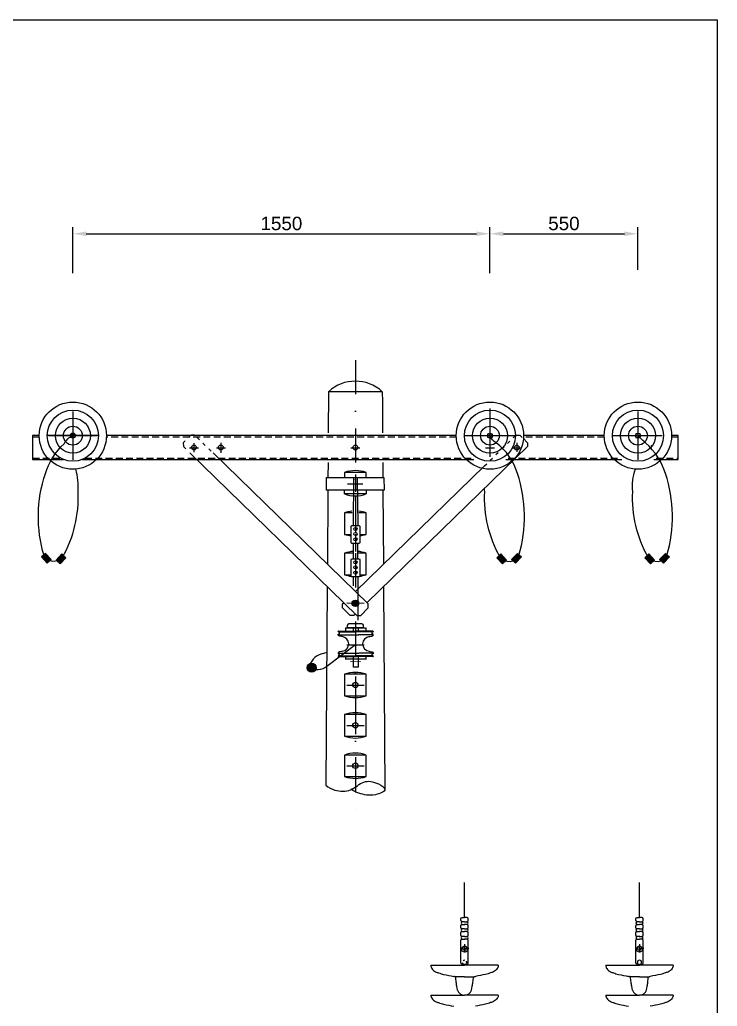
# Model space of a CAD drawing. Header units: millimetres. Extents: x 2635 to 48045, y -9970 to 7555.
# Drawn here: x 38173 to 40765, y 3700 to 7366 of the extents above; entities that cross this region are included whole.
import ezdxf

# ---------------------------------------------------------------- set-up
doc = ezdxf.new("R2010")
doc.units = ezdxf.units.MM
for name, pattern in [('ACAD_ISO03W100', [30, 12, -18]), ('ACAD_ISO04W100', [30, 24, -3, 0, -3]), ('DASHDOTX2', [50.8, 25.4, -12.7, 0, -12.7]), ('DASHED2', [9.525, 6.35, -3.175])]:
    doc.linetypes.add(name, pattern=pattern)
doc.styles.add('Standard1', font='VNARIAL_0.TTF')
doc.dimstyles.new('Da22', dxfattribs={"dimscale": 20, "dimtxt": 2.5, "dimasz": 2.5, "dimexe": 1.25, "dimexo": 0.625, "dimtad": 1, "dimtxsty": 'Standard1', "dimcen": 2.5, "dimclrd": 140, "dimclre": 140, "dimadec": 0, "dimazin": 0, "dimtfac": 1, "dimtmove": 0, "dimatfit": 3, "dimfxl": 1, "dimarcsym": 0})

# ---------------------------------------------------------------- blocks, each defined once
blk = doc.blocks.new('*D63')
at = {"color": 140, "lineweight": -2}
for p, q in [((38370.5, 6423.8), (38370.5, 6595.7)), ((38420.5, 6570.7), (39870.5, 6570.7)), ((39920.5, 6423.8), (39920.5, 6595.7))]:
    blk.add_line(p, q, dxfattribs=at)
at = {"color": 140}
for points in [[(38420.5, 6579.1), (38420.5, 6562.4), (38370.5, 6570.7)], [(39870.5, 6579.1), (39870.5, 6562.4), (39920.5, 6570.7)]]:
    blk.add_solid(points, dxfattribs=at)
at = {"layer": 'Defpoints', "color": 0}
for p in [(39920.5, 6570.7), (38370.5, 6411.3), (39920.5, 6411.3)]:
    blk.add_point(p, dxfattribs=at)
at = {"color": 0, "insert": (39145.5, 6608.7), "char_height": 50, "attachment_point": 5, "style": 'Standard1'}
blk.add_mtext('1550', dxfattribs=at)
blk = doc.blocks.new('*D64')
at = {"color": 140, "lineweight": -2}
for p, q in [((39920.5, 6436.3), (39920.5, 6595.7)), ((39970.5, 6570.7), (40420.5, 6570.7)), ((40470.5, 6436.3), (40470.5, 6595.7))]:
    blk.add_line(p, q, dxfattribs=at)
at = {"color": 140}
for points in [[(39970.5, 6579.1), (39970.5, 6562.4), (39920.5, 6570.7)], [(40420.5, 6579.1), (40420.5, 6562.4), (40470.5, 6570.7)]]:
    blk.add_solid(points, dxfattribs=at)
at = {"layer": 'Defpoints', "color": 0}
for p in [(40470.5, 6570.7), (39920.5, 6423.8), (40470.5, 6423.8)]:
    blk.add_point(p, dxfattribs=at)
at = {"color": 0, "insert": (40195.5, 6608.7), "char_height": 50, "attachment_point": 5, "style": 'Standard1'}
blk.add_mtext('550', dxfattribs=at)

msp = doc.modelspace()

# ---------------------------------------------------------------- hatches: boundary and pattern name
for points in [[(38253.6, 5369.737), (38274.886, 5346.355), (38289.886, 5359.79), (38268.6, 5383.172)], [(38329.998, 5380.854), (38308.56, 5357.611), (38323.251, 5343.839), (38344.689, 5367.082)], [(39961.025, 5380.854), (39982.464, 5357.611), (39967.773, 5343.839), (39946.335, 5367.082)], [(40037.424, 5369.737), (40016.137, 5346.355), (40001.137, 5359.79), (40022.424, 5383.172)], [(40511.025, 5380.854), (40532.464, 5357.611), (40517.773, 5343.839), (40496.335, 5367.082)], [(40587.424, 5369.737), (40566.137, 5346.355), (40551.137, 5359.79), (40572.424, 5383.172)]]:
    msp.add_hatch(color=7).paths.add_polyline_path(points)
h = msp.add_hatch(color=256)
edge = h.paths.add_edge_path()
edge.add_arc((39419.569, 5197.539), 11.792, 0, 360)
h = msp.add_hatch(color=256)
edge = h.paths.add_edge_path()
edge.add_arc((39421.455, 5197.539), 11.792, 0, 360)
h = msp.add_hatch(color=7)
edge = h.paths.add_edge_path()
edge.add_arc((39257.715, 4958.447), 16.77, 0, 360)

# ---------------------------------------------------------------- linework, layer by layer
at = {"color": 2}
for p, q in [((36015.404, 7365.957), (40765.404, 7365.957)), ((40765.404, 7365.957), (40765.404, 365.957))]:
    msp.add_line(p, q, dxfattribs=at)
at = {"color": 140, "linetype": 'DASHDOTX2', "ltscale": 5}
for p, q in [((39420.512, 6101.617), (39420.512, 5460.725)), ((39420.512, 5453.858), (39420.512, 5390.668)), ((39420.512, 5383.858), (39420.512, 4422.469))]:
    msp.add_line(p, q, dxfattribs=at)
for p, q in [((39320.512, 5983.858), (39319.504, 5831.358)), ((39520.512, 5983.858), (39320.512, 5983.858)), ((39520.512, 5983.858), (39520.763, 5945.812)), ((39520.763, 5945.812), (39521.519, 5831.358)), ((38220.512, 5820.513), (38220.512, 5732.203)), ((39345.512, 5820.513), (38545.512, 5820.513)), ((40059.988, 5794.08), (40043.795, 5810.712)), ((40295.512, 5820.513), (40045.512, 5820.513)), ((40059.988, 5794.08), (40059.799, 5779.939)), ((40059.799, 5779.939), (39927.206, 5650.848)), ((39318.778, 5721.358), (39318.407, 5665.275)), ((39522.246, 5721.358), (39522.616, 5665.275)), ((39312.369, 5665.275), (39312.053, 5617.867)), ((39526.554, 5665.275), (39526.87, 5617.867)), ((39318.094, 5617.867), (39316.277, 5342.758)), ((39522.93, 5617.867), (39524.747, 5342.758)), ((39315.727, 5259.553), (39310.857, 4522.424)), ((39525.297, 5259.553), (39530.276, 4505.725)), ((39432.488, 5201.703), (39425.323, 5208.679)), ((39388.515, 5198.885), (39452.509, 5198.029)), ((39411.371, 5194.349), (39418.536, 5187.373)), ((39429.653, 5194.349), (39422.488, 5187.373))]:
    msp.add_line(p, q)
at = {"color": 140}
for p, q in [((38370.512, 5910.513), (38370.512, 5730.513)), ((39920.512, 5921.358), (39920.512, 5741.358)), ((40470.512, 5910.513), (40470.512, 5730.513)), ((38465.512, 5820.513), (38275.512, 5820.513)), ((38280.512, 5820.513), (38460.512, 5820.513)), ((39825.512, 5820.513), (39955.512, 5820.513)), ((39830.512, 5820.513), (39929.512, 5820.513)), ((39955.512, 5820.513), (40015.512, 5820.562)), ((40375.512, 5820.513), (40505.512, 5820.513)), ((40505.512, 5820.513), (40560.512, 5820.513)), ((39420.512, 5675.858), (39420.512, 5611.858)), ((39420.512, 5675.858), (39420.512, 5611.858)), ((39420.512, 5675.858), (39420.512, 5611.858)), ((39391.545, 5642.008), (39448.483, 5642.008)), ((39420.512, 5525.858), (39420.512, 5461.858)), ((39420.512, 5375.858), (39420.512, 5311.858)), ((39383.389, 5105.918), (39383.389, 5093.817)), ((39412.374, 5105.918), (39412.374, 5093.817)), ((39431.22, 5105.918), (39431.22, 5093.817)), ((39459.01, 5106.286), (39459.01, 5093.817)), ((39356.458, 5080.926), (39432.804, 5080.926)), ((39357.893, 5093.817), (39424.386, 5093.817)), ((39358.298, 5091.084), (39421.797, 5091.084)), ((39420.512, 5075.858), (39420.512, 5011.858)), ((39485.296, 5091.084), (39421.797, 5091.084)), ((39485.702, 5093.817), (39424.386, 5093.817)), ((39487.137, 5080.926), (39432.804, 5080.926)), ((39388.512, 5043.858), (39452.512, 5043.858)), ((39356.458, 5012.242), (39432.804, 5012.242)), ((39357.893, 4999.351), (39424.386, 4999.351)), ((39358.298, 5002.084), (39421.797, 5002.084)), ((39383.389, 4999.351), (39383.389, 4990.104)), ((39412.374, 4999.351), (39412.374, 4960.926)), ((39485.296, 5002.084), (39421.797, 5002.084)), ((39485.702, 4999.351), (39424.386, 4999.351)), ((39431.22, 4999.351), (39431.22, 4960.926)), ((39487.137, 5012.242), (39432.804, 5012.242)), ((39459.01, 4999.351), (39459.01, 4989.085)), ((39431.22, 4960.926), (39412.374, 4960.926)), ((39420.512, 4925.858), (39420.512, 4861.858)), ((39388.512, 4893.858), (39452.512, 4893.858)), ((39420.512, 4775.858), (39420.512, 4711.858)), ((39388.512, 4743.858), (39452.512, 4743.858)), ((39420.512, 4625.858), (39420.512, 4561.858)), ((39388.512, 4593.858), (39452.512, 4593.858)), ((39826.272, 4030.596), (39826.272, 4160.232)), ((40476.272, 4030.596), (40476.272, 4160.232)), ((39826.272, 3931.323), (39826.272, 3900.704)), ((40476.272, 3931.323), (40476.272, 3900.704)), ((39826.272, 3916.435), (39810.272, 3916.435)), ((39826.272, 3916.435), (39842.272, 3916.435)), ((40476.272, 3916.435), (40460.272, 3916.435)), ((40476.272, 3916.435), (40492.272, 3916.435)), ((39821.253, 3852.505), (39821.253, 3856.964)), ((39831.262, 3852.505), (39831.262, 3856.964)), ((40471.253, 3852.505), (40471.253, 3856.964)), ((40481.262, 3852.505), (40481.262, 3856.964))]:
    msp.add_line(p, q, dxfattribs=at)
at = {"color": 140, "linetype": 'ACAD_ISO04W100', "ltscale": 2}
for p, q in [((38370.512, 5848.055), (38370.512, 5814.66)), ((39920.512, 5848.055), (39920.512, 5814.66)), ((40470.512, 5838.816), (40470.512, 5805.421)), ((38353.814, 5820.513), (38387.209, 5820.513)), ((38820.512, 5792.366), (38820.512, 5758.971)), ((38920.512, 5792.366), (38920.512, 5758.971)), ((39420.512, 5792.366), (39420.512, 5758.971)), ((40020.512, 5793.972), (40020.512, 5760.577)), ((40453.814, 5820.513), (40487.209, 5820.513)), ((38803.814, 5775.669), (38837.209, 5775.669)), ((38903.814, 5775.669), (38937.209, 5775.669)), ((39403.814, 5775.669), (39437.209, 5775.669)), ((39903.814, 5775.669), (39937.209, 5775.669)), ((40003.814, 5775.669), (40037.209, 5775.669))]:
    msp.add_line(p, q, dxfattribs=at)
at = {"color": 7}
for p, q in [((38245.512, 5820.513), (38220.512, 5820.513)), ((39795.512, 5820.513), (38495.512, 5820.513)), ((40345.512, 5820.513), (40045.512, 5820.513)), ((40620.512, 5820.513), (40595.512, 5820.513)), ((40620.512, 5732.203), (40620.512, 5820.513)), ((38220.512, 5732.203), (38335.492, 5732.203)), ((38405.532, 5732.203), (39861.14, 5732.203)), ((39979.883, 5732.203), (40411.14, 5732.203)), ((40529.883, 5732.203), (40620.512, 5732.203)), ((39413.796, 5665.275), (39411.839, 5486.853)), ((39426.942, 5665.275), (39429.184, 5486.853)), ((39412.748, 5420.119), (39412.748, 5363.373)), ((39428.276, 5420.119), (39428.276, 5363.373)), ((39411.839, 5295.959), (39411.839, 5261.911)), ((39429.184, 5295.959), (39429.184, 5134.646))]:
    msp.add_line(p, q, dxfattribs=at)
at = {"color": 140, "linetype": 'DASHED2', "ltscale": 4}
for p, q in [((38245.612, 5815.513), (38220.512, 5815.513)), ((39795.612, 5815.513), (38495.412, 5815.513)), ((40345.612, 5815.513), (40045.412, 5815.513)), ((40620.512, 5815.513), (40595.412, 5815.513)), ((38220.512, 5737.203), (38324.855, 5737.203)), ((38416.168, 5737.203), (39852.688, 5737.203)), ((39988.335, 5737.203), (40402.688, 5737.203)), ((40538.335, 5737.203), (40620.512, 5737.203))]:
    msp.add_line(p, q, dxfattribs=at)
at = {"linetype": 'Continuous'}
msp.add_line((38920.512, 5793.858), (38920.512, 5756.358), dxfattribs=at)
at = {"color": 140, "linetype": 'ACAD_ISO03W100'}
for p, q in [((39899.958, 5708.059), (40017.944, 5822.929)), ((40017.944, 5822.929), (40032.084, 5822.74)), ((40032.084, 5822.74), (40043.795, 5810.712))]:
    msp.add_line(p, q, dxfattribs=at)
at = {"color": 140}
for points in [[(38332.052, 5368.245, -0.53051464), (38263.365, 5375.059, -0.15388273), (38268.204, 5679.39, -0.12531916), (38337.766, 5790.393, -0.15915659), (38370.512, 5821.202, -1.09670966)], [(39958.971, 5368.245, 0.53051464), (40027.659, 5375.059, 0.15388273), (40022.819, 5679.39, 0.16120642), (39943.64, 5794.244, -0.16274786), (39920.512, 5820.513, 1.09670966)], [(40508.971, 5368.245, 0.53051464), (40577.659, 5375.059, 0.15388273), (40572.819, 5679.39, 0.1359735), (40499.544, 5792.725, -0.011991), (40470.512, 5820.513, 1.09670966)], [(38332.052, 5368.245, 0.14225369), (38390.014, 5612.347, 0.08175899), (38381.399, 5695.988, 0.09436035)], [(40508.971, 5368.245, -0.14225369), (40451.01, 5612.347, -0.10964388), (40461.708, 5695.823, -0.09436035)], [(39958.971, 5368.245, -0.14225369), (39901.01, 5612.347, -0.01213527), (39900.554, 5624.901, -0.01213527)], [(39357.893, 5093.817), (39357.462, 5093.817, 0.09683689), (39356.923, 5093.712, 0.07464084), (39356.674, 5093.564, 0.08229599), (39356.565, 5093.44, 0.08592884), (39356.493, 5093.265, 0.0153493), (39356.454, 5093.056, 0.07711865), (39356.454, 5092.891, -2.46031654)], [(39357.893, 5091.073), (39357.462, 5091.073, -0.09683689), (39356.923, 5091.179, -0.07464084), (39356.674, 5091.326, -0.08229599), (39356.565, 5091.451, -0.08592884), (39356.493, 5091.626, -0.0153493), (39356.454, 5091.834, -0.01202819), (39356.454, 5092.891, 2.46031654)], [(39371.501, 5073.785), (39369.367, 5074.225), (39362.615, 5075.545, -0.09983987), (39358.357, 5077.306, -0.13496393), (39356.971, 5078.914, -0.1191654), (39356.451, 5081.402, 1.22829566)], [(39356.451, 5081.402), (39356.451, 5081.742, -0.17934795), (39356.725, 5082.479, -0.05505903), (39357.125, 5082.852, -0.09947576), (39357.893, 5083.217, 0.00639688), (39358.478, 5083.37, 0.41185403)], [(39472.093, 5073.785), (39474.227, 5074.225), (39480.98, 5075.545, 0.09983987), (39485.237, 5077.306, 0.13496393), (39486.623, 5078.914, 0.1191654), (39487.143, 5081.402, -1.22829566)], [(39487.143, 5081.402), (39487.143, 5081.742, 0.17934795), (39486.869, 5082.479, 0.05505903), (39486.469, 5082.852, 0.09947576), (39485.701, 5083.217, -0.00639688), (39485.117, 5083.37, -0.41185403)], [(39485.702, 5093.817), (39486.132, 5093.817, -0.09683689), (39486.671, 5093.712, -0.07464084), (39486.92, 5093.564, -0.08229599), (39487.03, 5093.44, -0.08592884), (39487.101, 5093.265, -0.0153493), (39487.14, 5093.056, -0.07711865), (39487.14, 5092.891, 2.46031654)], [(39485.702, 5091.073), (39486.132, 5091.073, 0.09683689), (39486.671, 5091.179, 0.07464084), (39486.92, 5091.326, 0.08229599), (39487.03, 5091.451, 0.08592884), (39487.101, 5091.626, 0.0153493), (39487.14, 5091.834, 0.01202819), (39487.14, 5092.891, -2.46031654)], [(39420.512, 5043.858), (39314.694, 4962.514, -0.30550185), (39249.575, 4958.447, -1.54217604)], [(39315.528, 5014.646), (39291.927, 5008.079, 0.30550185), (39249.575, 4958.447)], [(39357.893, 5002.095), (39357.462, 5002.095, 0.09683689), (39356.923, 5001.989, 0.07464084), (39356.674, 5001.842, 0.08229599), (39356.565, 5001.717, 0.08592884), (39356.493, 5001.542, 0.0153493), (39356.454, 5001.334, 0.01202819), (39356.454, 5000.277, -2.46031654)], [(39357.893, 4999.351), (39357.462, 4999.351, -0.09683689), (39356.923, 4999.456, -0.07464084), (39356.674, 4999.604, -0.08229599), (39356.565, 4999.728, -0.08592884), (39356.493, 4999.903, -0.0153493), (39356.454, 5000.112, -0.07711865), (39356.454, 5000.277, 2.46031654)], [(39371.501, 5019.383), (39369.367, 5018.943), (39362.615, 5017.623, 0.09983987), (39358.357, 5015.862, 0.13496393), (39356.971, 5014.253, 0.1191654), (39356.451, 5011.766, -1.22829566)], [(39356.451, 5011.766), (39356.451, 5011.426, 0.17934795), (39356.725, 5010.689, 0.05505903), (39357.125, 5010.316, 0.09947576), (39357.893, 5009.951, -0.00639688), (39358.478, 5009.798, -0.41185403)], [(39472.093, 5019.383), (39474.227, 5018.943), (39480.98, 5017.623, -0.09983987), (39485.237, 5015.862, -0.13496393), (39486.623, 5014.253, -0.1191654), (39487.143, 5011.766, 1.22829566)], [(39487.143, 5011.766), (39487.143, 5011.426, -0.17934795), (39486.869, 5010.689, -0.05505903), (39486.469, 5010.316, -0.09947576), (39485.701, 5009.951, 0.00639688), (39485.117, 5009.798, 0.41185403)], [(39485.702, 5002.095), (39486.132, 5002.095, -0.09683689), (39486.671, 5001.989, -0.07464084), (39486.92, 5001.842, -0.08229599), (39487.03, 5001.717, -0.08592884), (39487.101, 5001.542, -0.0153493), (39487.14, 5001.334, -0.01202819), (39487.14, 5000.277, 2.46031654)], [(39485.702, 4999.351), (39486.132, 4999.351, 0.09683689), (39486.671, 4999.456, 0.07464084), (39486.92, 4999.604, 0.08229599), (39487.03, 4999.728, 0.08592884), (39487.101, 4999.903, 0.0153493), (39487.14, 5000.112, 0.07711865), (39487.14, 5000.277, -2.46031654)], [(39826.206, 4014.598), (39817.648, 4014.598, -0.41421356), (39812.648, 4019.598), (39812.648, 4025.596, -0.41421356), (39817.648, 4030.596), (39826.272, 4030.596)], [(39826.206, 3988.225), (39817.648, 3988.225, -0.41421356), (39812.648, 3993.225), (39812.648, 3999.598, -0.41421356), (39817.648, 4004.598), (39826.61, 4004.598)], [(39826.339, 3988.225), (39834.896, 3988.225, 0.41421356), (39839.896, 3993.225), (39839.896, 3999.598, 0.41421356), (39834.896, 4004.598), (39825.934, 4004.598)], [(39826.339, 4014.598), (39834.896, 4014.598, 0.41421356), (39839.896, 4019.598), (39839.896, 4025.596, 0.41421356), (39834.896, 4030.596), (39826.272, 4030.596)], [(40476.206, 4014.598), (40467.648, 4014.598, -0.41421356), (40462.648, 4019.598), (40462.648, 4025.596, -0.41421356), (40467.648, 4030.596), (40476.272, 4030.596)], [(40476.206, 3988.225), (40467.648, 3988.225, -0.41421356), (40462.648, 3993.225), (40462.648, 3999.598, -0.41421356), (40467.648, 4004.598), (40476.61, 4004.598)], [(40476.339, 3988.225), (40484.896, 3988.225, 0.41421356), (40489.896, 3993.225), (40489.896, 3999.598, 0.41421356), (40484.896, 4004.598), (40475.934, 4004.598)], [(40476.339, 4014.598), (40484.896, 4014.598, 0.41421356), (40489.896, 4019.598), (40489.896, 4025.596, 0.41421356), (40484.896, 4030.596), (40476.272, 4030.596)], [(39827.115, 3959.78), (39817.648, 3959.78, -0.41421356), (39812.648, 3964.78), (39812.648, 3973.225, -0.41421356), (39817.648, 3978.225), (39826.307, 3978.225)], [(39825.429, 3959.78), (39834.896, 3959.78, 0.41421356), (39839.896, 3964.78), (39839.896, 3973.225, 0.41421356), (39834.896, 3978.225), (39826.237, 3978.225)], [(40477.115, 3959.78), (40467.648, 3959.78, -0.41421356), (40462.648, 3964.78), (40462.648, 3973.225, -0.41421356), (40467.648, 3978.225), (40476.307, 3978.225)], [(40475.429, 3959.78), (40484.896, 3959.78, 0.41421356), (40489.896, 3964.78), (40489.896, 3973.225, 0.41421356), (40484.896, 3978.225), (40476.237, 3978.225)], [(39826.272, 3856.149), (39817.648, 3856.149, -0.41421356), (39812.648, 3861.149), (39812.648, 3944.78, -0.41421356), (39817.648, 3949.78), (39826.711, 3949.78)], [(39826.272, 3856.149), (39834.896, 3856.149, 0.41421356), (39839.896, 3861.149), (39839.896, 3944.78, 0.41421356), (39834.896, 3949.78), (39825.833, 3949.78)], [(40476.272, 3856.149), (40467.648, 3856.149, -0.41421356), (40462.648, 3861.149), (40462.648, 3944.78, -0.41421356), (40467.648, 3949.78), (40476.711, 3949.78)], [(40476.272, 3856.149), (40484.896, 3856.149, 0.41421356), (40489.896, 3861.149), (40489.896, 3944.78, 0.41421356), (40484.896, 3949.78), (40475.833, 3949.78)], [(39700.919, 3852.505, 0.12646389), (39704.522, 3840.591, 0.06685663), (39710.932, 3833.474, 0.06371024), (39718.588, 3828.491, 0.04467711), (39729.449, 3824.399, 0.03200233), (39748.491, 3818.929, 0.0086151), (39786.007, 3810.955)], [(39951.596, 3852.505, -0.12646389), (39947.992, 3840.591, -0.06685663), (39941.583, 3833.474, -0.06371024), (39933.927, 3828.491, -0.04467711), (39923.065, 3824.399, -0.03200233), (39904.023, 3818.929, -0.0086151), (39866.508, 3810.955)], [(40350.919, 3852.505, 0.12646389), (40354.522, 3840.591, 0.06685663), (40360.932, 3833.474, 0.06371024), (40368.588, 3828.491, 0.04467711), (40379.449, 3824.399, 0.03200233), (40398.491, 3818.929, 0.0086151), (40436.007, 3810.955)], [(40601.596, 3852.505, -0.12646389), (40597.992, 3840.591, -0.06685663), (40591.583, 3833.474, -0.06371024), (40583.927, 3828.491, -0.04467711), (40573.065, 3824.399, -0.03200233), (40554.023, 3818.929, -0.0086151), (40516.508, 3810.955)], [(39826.331, 3810.033), (39793.36, 3810.033, -0.03315086), (39790.017, 3810.255, -0.01624071), (39787.684, 3810.644, -0.09633496), (39786.712, 3810.86, 0.05077985), (39786.007, 3810.955, 0.64695834)], [(39793.904, 3799.831, -0.05512231), (39793.36, 3810.033, 7.38166631)], [(39800.205, 3760.634), (39797.456, 3775.244, -0.01898779), (39795.252, 3790.033, 0.01335448), (39793.904, 3799.831, 6.60090783)], [(39826.184, 3810.033), (39859.155, 3810.033, 0.03315086), (39862.498, 3810.255, 0.01624071), (39864.83, 3810.644, 0.09633496), (39865.802, 3810.86, -0.05077985), (39866.508, 3810.955, -0.64695834)], [(39852.31, 3760.634), (39855.058, 3775.244, 0.01898779), (39857.263, 3790.033, -0.01335448), (39858.611, 3799.831, -6.60090783)], [(39858.611, 3799.831, 0.05512231), (39859.155, 3810.033, -7.38166631)], [(40476.331, 3810.033), (40443.36, 3810.033, -0.03315086), (40440.017, 3810.255, -0.01624071), (40437.684, 3810.644, -0.09633496), (40436.712, 3810.86, 0.05077985), (40436.007, 3810.955, 0.64695834)], [(40443.904, 3799.831, -0.05512231), (40443.36, 3810.033, 7.38166631)], [(40450.205, 3760.634), (40447.456, 3775.244, -0.01898779), (40445.252, 3790.033, 0.01335448), (40443.904, 3799.831, 6.60090783)], [(40476.184, 3810.033), (40509.155, 3810.033, 0.03315086), (40512.498, 3810.255, 0.01624071), (40514.83, 3810.644, 0.09633496), (40515.802, 3810.86, -0.05077985), (40516.508, 3810.955, -0.64695834)], [(40502.31, 3760.634), (40505.058, 3775.244, 0.01898779), (40507.263, 3790.033, -0.01335448), (40508.611, 3799.831, -6.60090783)], [(40508.611, 3799.831, 0.05512231), (40509.155, 3810.033, -7.38166631)], [(39700.919, 3741.892, 0.12646389), (39704.522, 3729.978, 0.06685663), (39710.932, 3722.861, 0.06371024), (39718.588, 3717.879, 0.04467711), (39729.449, 3713.786, 0.03200233), (39748.491, 3708.317, 0.0086151), (39786.007, 3700.343)], [(39951.596, 3741.892, -0.12646389), (39947.992, 3729.978, -0.06685663), (39941.583, 3722.861, -0.06371024), (39933.927, 3717.879, -0.04467711), (39923.065, 3713.786, -0.03200233), (39904.023, 3708.317, -0.0086151), (39866.508, 3700.343)], [(40350.919, 3741.892, 0.12646389), (40354.522, 3729.978, 0.06685663), (40360.932, 3722.861, 0.06371024), (40368.588, 3717.879, 0.04467711), (40379.449, 3713.786, 0.03200233), (40398.491, 3708.317, 0.0086151), (40436.007, 3700.343)], [(40601.596, 3741.892, -0.12646389), (40597.992, 3729.978, -0.06685663), (40591.583, 3722.861, -0.06371024), (40583.927, 3717.879, -0.04467711), (40573.065, 3713.786, -0.03200233), (40554.023, 3708.317, -0.0086151), (40516.508, 3700.343)]]:
    msp.add_lwpolyline(points, format="xyb", dxfattribs=at)
at = {"color": 7}
for points in [[(38362.591, 5827.685), (38378.422, 5827.685), (38378.422, 5813.22), (38362.591, 5813.22)], [(39912.591, 5827.685), (39928.422, 5827.685), (39928.422, 5813.22), (39912.591, 5813.22)], [(40478.433, 5827.685), (40462.602, 5827.685), (40462.602, 5813.22), (40478.433, 5813.22)], [(38253.6, 5369.737), (38274.886, 5346.355), (38289.886, 5359.79), (38268.6, 5383.172)], [(38329.998, 5380.854), (38308.56, 5357.611), (38323.251, 5343.839), (38344.689, 5367.082)], [(39961.025, 5380.854), (39982.464, 5357.611), (39967.773, 5343.839), (39946.335, 5367.082)], [(40037.424, 5369.737), (40016.137, 5346.355), (40001.137, 5359.79), (40022.424, 5383.172)], [(40511.025, 5380.854), (40532.464, 5357.611), (40517.773, 5343.839), (40496.335, 5367.082)], [(40587.424, 5369.737), (40566.137, 5346.355), (40551.137, 5359.79), (40572.424, 5383.172)]]:
    msp.add_lwpolyline(points, close=True, dxfattribs=at)
at = {"color": 140, "linetype": 'ACAD_ISO03W100'}
msp.add_lwpolyline([(38884.106, 5763.515), (38823.08, 5822.929), (38808.939, 5822.74), (38781.036, 5794.08), (38781.225, 5779.939), (38797.966, 5763.64)], dxfattribs=at)
for points in [[(38805.446, 5756.358), (39426.079, 5152.115), (39440.22, 5152.304), (39468.124, 5180.965), (39467.934, 5195.105), (38891.457, 5756.358)], [(39420.512, 5241.276), (39899.958, 5708.059)], [(39927.206, 5650.848), (39463.517, 5199.406)], [(39420.512, 5157.536), (39414.944, 5152.115), (39400.803, 5152.304), (39372.9, 5180.965), (39373.089, 5195.105), (39377.506, 5199.406)]]:
    msp.add_lwpolyline(points)
at = {"color": 140}
for points in [[(39460.512, 5665.275), (39460.512, 5683.858), (39380.512, 5683.858), (39380.512, 5665.275)], [(39460.512, 5617.867), (39460.512, 5603.858), (39380.512, 5603.858), (39380.512, 5617.867)], [(39408.265, 5533.858), (39380.512, 5533.858), (39380.512, 5453.858), (39404.77, 5453.858)], [(39436.499, 5453.858), (39460.512, 5453.858), (39460.512, 5533.858), (39432.759, 5533.858)], [(39420.512, 5453.858), (39426.438, 5453.858)], [(39412.748, 5383.858), (39380.512, 5383.858), (39380.512, 5303.858), (39404.77, 5303.858)], [(39436.499, 5303.858), (39460.512, 5303.858), (39460.512, 5383.858), (39428.276, 5383.858)], [(39826.272, 4014.598), (39826.206, 4014.598)], [(40476.272, 4014.598), (40476.206, 4014.598)], [(39700.919, 3852.505), (39826.257, 3852.505)], [(39951.596, 3852.505), (39826.257, 3852.505)], [(40350.919, 3852.505), (40476.257, 3852.505)], [(40601.596, 3852.505), (40476.257, 3852.505)], [(39700.919, 3741.892), (39826.257, 3741.892)], [(39951.596, 3741.892), (39826.257, 3741.892)], [(40350.919, 3741.892), (40476.257, 3741.892)], [(40601.596, 3741.892), (40476.257, 3741.892)]]:
    msp.add_lwpolyline(points, dxfattribs=at)
at = {"color": 7}
for points in [[(39312.369, 5665.275), (39526.554, 5665.275)], [(39526.87, 5617.867), (39312.053, 5617.867)]]:
    msp.add_lwpolyline(points, dxfattribs=at)
at = {"color": 140}
for points in [[(39407.77, 5486.801), (39433.499, 5486.801, -0.41421356), (39436.499, 5483.801), (39436.499, 5422.744, -0.41421356), (39433.499, 5419.744), (39407.77, 5419.744, -0.41421356), (39404.77, 5422.744), (39404.77, 5483.801, -0.41421356)], [(39407.77, 5363.148), (39433.499, 5363.148, -0.41421356), (39436.499, 5360.148), (39436.499, 5299.09, -0.41421356), (39433.499, 5296.09), (39407.77, 5296.09, -0.41421356), (39404.77, 5299.09), (39404.77, 5360.148, -0.41421356)], [(39444.977, 5120.813), (39396.321, 5120.813, 0.41421356), (39390.321, 5114.813), (39390.321, 5107.997), (39450.977, 5107.997), (39450.977, 5114.813, 0.41421356)]]:
    msp.add_lwpolyline(points, format="xyb", close=True, dxfattribs=at)
for points, const_width in [([(39383.389, 5105.918), (39458.392, 5105.918)], 5), ([(39458.392, 4990.368), (39381.656, 4990.368)], 5), ([(39441.618, 4982.055), (39401.066, 4982.055)], 2)]:
    msp.add_lwpolyline(points, dxfattribs=dict(at, const_width=const_width))
for points in [[(39380.512, 4853.858), (39460.512, 4853.858), (39460.512, 4933.858), (39380.512, 4933.858)], [(39380.512, 4703.858), (39460.512, 4703.858), (39460.512, 4783.858), (39380.512, 4783.858)], [(39380.512, 4553.858), (39460.512, 4553.858), (39460.512, 4633.858), (39380.512, 4633.858)]]:
    msp.add_lwpolyline(points, close=True, dxfattribs=at)
at = {"color": 7}
for centre, radius in [((38370.512, 5820.513), 125), ((39920.512, 5820.513), 125), ((40470.512, 5820.513), 125), ((38370.512, 5821.202), 9), ((39920.512, 5820.513), 9), ((40470.512, 5820.513), 9), ((38820.512, 5776.358), 9), ((38920.512, 5776.358), 9), ((39420.512, 5776.358), 9), ((40020.512, 5775.669), 9), ((39257.715, 4958.447), 16.77)]:
    msp.add_circle(centre, radius, dxfattribs=at)
at = {"color": 140}
for centre, radius in [((38370.512, 5820.513), 95), ((39920.512, 5820.513), 95), ((40470.512, 5820.513), 95), ((38370.512, 5820.513), 65), ((39920.512, 5820.513), 65), ((40470.512, 5820.513), 65), ((38370.512, 5820.513), 35), ((39920.512, 5820.513), 35), ((40470.512, 5820.513), 35), ((39420.634, 5473.782), 5.886), ((39420.634, 5454.84), 5.886), ((39420.634, 5435.34), 5.886), ((39420.634, 5350.129), 5.886), ((39420.634, 5331.186), 5.886), ((39420.634, 5311.687), 5.886), ((39420.512, 4893.858), 10), ((39420.512, 4743.858), 10), ((39420.512, 4593.858), 10), ((39826.272, 3916.435), 8), ((39826.272, 3916.435), 8), ((40476.272, 3916.435), 8), ((40476.272, 3916.435), 8)]:
    msp.add_circle(centre, radius, dxfattribs=at)
for centre in [(39419.569, 5197.539), (39421.455, 5197.539)]:
    msp.add_circle(centre, 11.792)
msp.add_arc((39420.512, 5875.366), 147.549, 47.332509, 132.667491)
for centre, radius, start, end in [((39420.512, 5569.783), 120.885, 70.676972, 109.323028), ((39420.512, 5717.933), 120.885, 250.676972, 289.323028), ((39420.512, 5419.783), 120.885, 96.037153, 109.323028), ((39420.512, 5419.783), 120.885, 70.676972, 83.962847), ((39420.512, 5567.933), 120.885, 250.676972, 262.517562), ((39420.512, 5567.933), 120.885, 277.599577, 289.323028), ((39420.512, 5269.783), 120.885, 93.682502, 109.323028), ((39420.512, 5269.783), 120.885, 70.676972, 86.317498), ((39420.512, 5417.933), 120.885, 250.676972, 262.605868), ((39420.512, 5417.933), 120.885, 277.517062, 289.323028), ((39358.193, 5087.222), 3.863, 274.222327, 94.463067), ((39367.412, 5045.352), 28.725, 2.457446, 81.81643), ((39476.182, 5045.352), 28.725, 98.18357, 177.542554), ((39485.401, 5087.222), 3.863, 85.536933, 265.777673), ((39367.412, 5047.816), 28.725, 278.18357, 357.542554), ((39476.182, 5047.816), 28.725, 182.457446, 261.81643), ((39358.193, 5005.946), 3.863, 265.536933, 85.777673), ((39485.401, 5005.946), 3.863, 94.222327, 274.463067), ((39420.512, 4819.783), 120.885, 70.676972, 109.323028), ((39420.512, 4967.933), 120.885, 250.676972, 289.323028), ((39420.512, 4669.783), 120.885, 70.676972, 109.323028), ((39420.512, 4817.933), 120.885, 250.676972, 289.323028), ((39420.512, 4519.783), 120.885, 70.676972, 109.323028), ((39420.512, 4667.933), 120.885, 250.676972, 289.323028), ((39818.136, 4009.598), 5, 90, 270), ((39834.408, 4009.598), 5, 270, 90), ((40468.136, 4009.598), 5, 90, 270), ((40484.408, 4009.598), 5, 270, 90), ((39818.136, 3983.225), 5, 90, 270), ((39818.136, 3954.78), 5, 90, 270), ((39834.408, 3983.225), 5, 270, 90), ((39834.408, 3954.78), 5, 270, 90), ((40468.136, 3983.225), 5, 90, 270), ((40468.136, 3954.78), 5, 90, 270), ((40484.408, 3983.225), 5, 270, 90), ((40484.408, 3954.78), 5, 270, 90), ((39826.383, 3916.435), 13.735, 180, 269.536937), ((39826.161, 3916.435), 13.735, 270.463063, 0), ((40476.383, 3916.435), 13.735, 180, 269.536937), ((40476.161, 3916.435), 13.735, 270.463063, 0), ((39816.709, 3857.033), 4.544, 359.131507, 57.639256), ((39835.805, 3857.033), 4.544, 122.360744, 180.868493), ((40476.242, 3863.131), 8.135, 89.895662, 186.324827), ((40470.711, 3863.043), 2.679, 197.546144, 238.546058), ((40466.709, 3857.033), 4.544, 359.131507, 57.639256), ((40476.272, 3863.131), 8.135, 353.675173, 90.104338), ((40485.805, 3857.033), 4.544, 122.360744, 180.868493), ((40481.803, 3863.043), 2.679, 301.453942, 342.453856), ((39826.257, 3769.371), 27.479, 198.539671, 270), ((39826.257, 3769.371), 27.479, 270, 341.460329), ((40476.257, 3769.371), 27.479, 198.539671, 270), ((40476.257, 3769.371), 27.479, 270, 341.460329)]:
    msp.add_arc(centre, radius, start, end, dxfattribs=at)
at = {"color": 140, "linetype": 'ACAD_ISO03W100', "ltscale": 0.5}
for centre, start, end in [((39826.242, 3863.131), 89.895662, 186.324827), ((39826.272, 3863.131), 353.675173, 90.104338)]:
    msp.add_arc(centre, 8.135, start, end, dxfattribs=at)
at = {"color": 140, "linetype": 'ACAD_ISO03W100'}
for centre, start, end in [((39820.711, 3863.043), 197.546144, 238.546058), ((39831.803, 3863.043), 301.453942, 342.453856)]:
    msp.add_arc(centre, 2.679, start, end, dxfattribs=at)
at = {"color": 140, "start_tangent": (0.71085541, -0.70333817), "end_tangent": (-0.76271836, 0.64673078)}
msp.add_spline([(39310.857, 4522.424), (39344.476, 4503.506), (39402.633, 4504.812), (39452.296, 4533.545), (39505.879, 4526.362), (39530.274, 4506.116), (39494.77, 4486.528), (39433.346, 4492.405), (39403.94, 4506.771)], degree=3, dxfattribs=at)
at = {"color": 140}
for p in [(40520.512, 5783.013), (38320.512, 5738.169)]:
    msp.add_point(p, dxfattribs=at)

# ---------------------------------------------------------------- dimensions: what is measured, and where the dimension line sits
for base, p1, p2, picture, middle in [((39920.512, 6570.736), (38370.512, 6411.262), (39920.512, 6411.262), '*D63', (39145.512, 6608.748)), ((40470.512, 6570.736), (39920.512, 6423.762), (40470.512, 6423.762), '*D64', (40195.512, 6608.748))]:
    dim = msp.add_linear_dim(base=base, p1=p1, p2=p2, dimstyle='Da22')
    dim.commit()
    dim.dimension.update_dxf_attribs({"geometry": picture, "text_midpoint": middle})

doc.saveas('drawing.dxf')
